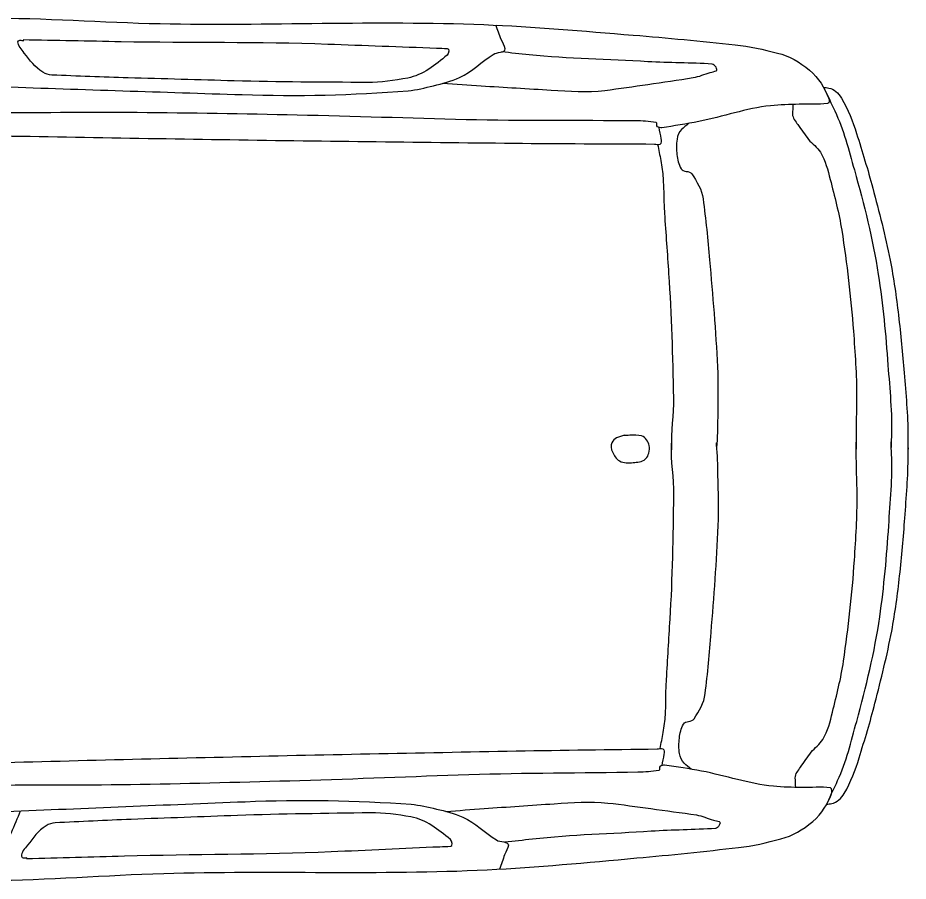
# Model space of a CAD drawing. Header units: millimetres. Extents: x 1343 to 64046, y 44602 to 77982.
# Drawn here: x 32943 to 34632, y 52522 to 54159 of the extents above; entities that cross this region are included whole.
import ezdxf

# ---------------------------------------------------------------- set-up
doc = ezdxf.new("R2010")
doc.units = ezdxf.units.MM

# ---------------------------------------------------------------- blocks, each defined once
blk = doc.blocks.new('A$C54C10930')
for points, knots in [([(1215.9, 1766.3), (1223.5, 1762.3), (1231, 1758.3), (1238.6, 1754.3), (1254, 1746.1), (1273.5, 1754.5), (1291, 1754.3), (1326.4, 1753.8), (1361.9, 1753.8), (1397.3, 1752.7), (1428.6, 1751.7), (1459.8, 1749.7), (1491, 1747.9), (1551.4, 1744.5), (1611.7, 1740.2), (1671.9, 1735.2), (1712.4, 1731.8), (1752, 1720.8), (1792.6, 1717.7), (1821.4, 1715.5), (1850.2, 1714.1), (1879.1, 1712.9), (1911.9, 1711.6), (1944.7, 1709.5), (1977.5, 1709.7), (2008.2, 1710), (2038.9, 1710.7), (2069.6, 1711.3), (2140.5, 1712.8), (2211.3, 1715.4), (2282.3, 1716.1), (2314, 1716.4), (2345.8, 1716.1), (2377.5, 1716.1), (2528.6, 1716.2), (2679.6, 1717), (2830.7, 1717.7), (2935.7, 1718.2), (3040.4, 1724.3), (3145, 1736.8), (3161.2, 1738.7), (3176.8, 1743.5), (3192.6, 1747.9), (3209.5, 1752.6), (3226, 1757.7), (3241.8, 1765.4), (3265.1, 1776.9), (3282.9, 1797.6), (3303.7, 1811.6), (3310.4, 1816.1), (3326.6, 1815.5), (3325.9, 1822.8), (3325.4, 1828.4), (3320.5, 1834.4), (3318, 1840.3), (3314.3, 1849.2), (3310.6, 1858.2), (3306.9, 1867.2)], [0, 0, 0, 0, 0.011723, 0.011723, 0.011723, 0.035683, 0.035683, 0.035683, 0.084334, 0.084334, 0.084334, 0.127226, 0.127226, 0.127226, 0.210201, 0.210201, 0.210201, 0.26596, 0.26596, 0.26596, 0.30559, 0.30559, 0.30559, 0.350629, 0.350629, 0.350629, 0.392746, 0.392746, 0.392746, 0.490062, 0.490062, 0.490062, 0.533625, 0.533625, 0.533625, 0.740914, 0.740914, 0.740914, 0.884938, 0.884938, 0.884938, 0.907309, 0.907309, 0.907309, 0.931199, 0.931199, 0.931199, 0.966523, 0.966523, 0.966523, 0.977895, 0.977895, 0.977895, 0.98669, 0.98669, 0.98669, 1, 1, 1, 1]), ([(1445.9, 1806.4), (1487.1, 1807.6), (1528.3, 1808.8), (1569.5, 1810), (1743.4, 1815.1), (1917.2, 1824.6), (2091, 1832.3), (2174.1, 1836), (2257.1, 1841.7), (2340.2, 1845.1), (2450.2, 1849.5), (2560.4, 1844.8), (2670.4, 1846.6), (2874.9, 1850), (3079.4, 1868), (3283.9, 1867.3), (3378.6, 1867), (3473.3, 1861.9), (3568, 1857.8), (3632.6, 1855), (3697.1, 1850.9), (3761.7, 1846.6), (3788.9, 1844.9), (3815.7, 1839.8), (3842.6, 1833.9), (3865.2, 1828.9), (3884.6, 1818.7), (3904.5, 1803.7), (3922.9, 1789.7), (3934, 1770.8), (3942.6, 1752.7), (3944.2, 1749.5), (3944.8, 1742.3), (3941, 1741.6), (3923.1, 1738.3), (3905, 1739.9), (3887.1, 1738.4), (3869.1, 1736.9), (3851, 1736.3), (3833.1, 1733.6), (3787, 1726.7), (3743.7, 1709.6), (3698.2, 1698.6), (3674.9, 1693), (3651.6, 1688.4), (3628.3, 1684.2), (3625.7, 1683.8), (3623, 1684.7), (3620.4, 1685.8), (3617.6, 1687), (3620.1, 1693.5), (3617.2, 1693.8), (3604, 1695.4), (3590.8, 1695.8), (3577.5, 1695.4), (3470.7, 1692.4), (3363.8, 1687.2), (3256.9, 1685.8), (3150, 1684.5), (3043.1, 1684.3), (2936.3, 1682.7), (2835.2, 1681.1), (2734.1, 1679.1), (2633.1, 1676.3), (2535.9, 1673.6), (2438.9, 1668.2), (2341.8, 1665.1), (2232.8, 1661.7), (2123.8, 1660), (2014.8, 1658.8), (1954.5, 1658.1), (1894.2, 1659.1), (1833.8, 1660.4), (1813.2, 1660.8), (1792.4, 1660.9), (1771.9, 1663.5), (1768.1, 1664), (1764.4, 1664.5), (1760.6, 1665)], [0, 0, 0, 0, 0.026108, 0.026108, 0.026108, 0.136308, 0.136308, 0.136308, 0.188997, 0.188997, 0.188997, 0.25871, 0.25871, 0.25871, 0.388323, 0.388323, 0.388323, 0.44835, 0.44835, 0.44835, 0.489307, 0.489307, 0.489307, 0.50661, 0.50661, 0.50661, 0.521158, 0.521158, 0.521158, 0.534591, 0.534591, 0.534591, 0.536968, 0.536968, 0.536968, 0.548383, 0.548383, 0.548383, 0.559823, 0.559823, 0.559823, 0.589255, 0.589255, 0.589255, 0.604309, 0.604309, 0.604309, 0.606019, 0.606019, 0.606019, 0.607828, 0.607828, 0.607828, 0.616214, 0.616214, 0.616214, 0.683946, 0.683946, 0.683946, 0.751651, 0.751651, 0.751651, 0.81568, 0.81568, 0.81568, 0.877227, 0.877227, 0.877227, 0.946283, 0.946283, 0.946283, 0.984492, 0.984492, 0.984492, 0.99758, 0.99758, 0.99758, 1, 1, 1, 1]), ([(2411.6, 1806.8), (2473.5, 1807.9), (2535.4, 1809), (2597.4, 1810), (2728.1, 1812.3), (2858.7, 1819.6), (2989.4, 1819.6), (3058.2, 1819.6), (3127, 1819.6), (3195.8, 1819.6), (3202.7, 1819.6), (3209.5, 1819.6), (3216.4, 1819.6), (3220.7, 1819.6), (3219.6, 1809.7), (3216.4, 1806.8), (3195.1, 1787.7), (3171.8, 1767.1), (3143.4, 1760.7), (3118, 1754.9), (3092.9, 1750.3), (3067.2, 1749.5), (2983.1, 1747), (2899, 1743.9), (2814.8, 1743.2), (2747.6, 1742.6), (2680.4, 1742.1), (2613.2, 1741.6), (2565.1, 1741.2), (2516.9, 1741.3), (2468.8, 1741.6), (2462.7, 1741.6), (2456.9, 1743.1), (2451.3, 1746.3), (2435.7, 1755.3), (2426.4, 1767.7), (2414.8, 1781.4), (2409.2, 1787.9), (2402.3, 1795.4), (2402.1, 1802.1), (2402.1, 1803.3), (2403.8, 1805.2), (2405.3, 1805.2), (2407.9, 1805.2), (2410.6, 1805.2), (2413.2, 1805.2)], [0, 0, 0, 0, 0.110236, 0.110236, 0.110236, 0.342992, 0.342992, 0.342992, 0.465458, 0.465458, 0.465458, 0.477705, 0.477705, 0.477705, 0.485264, 0.485264, 0.485264, 0.536535, 0.536535, 0.536535, 0.582235, 0.582235, 0.582235, 0.732069, 0.732069, 0.732069, 0.851713, 0.851713, 0.851713, 0.93744, 0.93744, 0.93744, 0.948183, 0.948183, 0.948183, 0.97821, 0.97821, 0.97821, 0.992621, 0.992621, 0.992621, 0.99529, 0.99529, 0.99529, 1, 1, 1, 1]), ([(3210.4, 1753.2), (3234.6, 1752.5), (3258.9, 1751.8), (3283.1, 1751.1), (3327.5, 1749.9), (3372, 1748.9), (3416.4, 1747.9), (3450.3, 1747.2), (3484.2, 1745.8), (3518, 1751.1), (3545.4, 1755.4), (3572, 1760.6), (3599, 1765.4), (3627.6, 1770.6), (3656.2, 1775.5), (3684.7, 1781.4), (3695.7, 1783.6), (3705.8, 1788.9), (3716.4, 1792.5), (3720.1, 1793.7), (3724, 1794.5), (3727.5, 1795.7), (3732.1, 1797.3), (3724.6, 1808.3), (3719.6, 1808.4), (3678.9, 1809.7), (3638.1, 1807.6), (3597.4, 1808.4), (3522.2, 1809.9), (3447, 1808.2), (3372, 1813.2), (3354.5, 1814.4), (3337, 1815.6), (3319.5, 1816.7)], [0, 0, 0, 0, 0.077528, 0.077528, 0.077528, 0.21978, 0.21978, 0.21978, 0.328184, 0.328184, 0.328184, 0.415869, 0.415869, 0.415869, 0.508854, 0.508854, 0.508854, 0.54474, 0.54474, 0.54474, 0.557068, 0.557068, 0.557068, 0.573074, 0.573074, 0.573074, 0.703434, 0.703434, 0.703434, 0.943893, 0.943893, 0.943893, 1, 1, 1, 1]), ([(3932.1, 1772.3), (3935.4, 1771.9), (3938.8, 1771.6), (3942.1, 1771.2), (3952.3, 1770), (3961, 1762), (3966.8, 1753), (3980.6, 1731.6), (3990, 1710), (3998.1, 1687), (4010.1, 1652.9), (4022.1, 1619.1), (4032.6, 1584.6), (4046.3, 1539.7), (4059.8, 1495), (4070.5, 1449.3), (4078.5, 1414.9), (4084.9, 1380.2), (4090.2, 1345.3), (4095.8, 1309), (4100.8, 1272.8), (4105, 1236.4), (4109.7, 1196.8), (4114.9, 1157.3), (4116.6, 1117.5), (4116.9, 1109.1), (4117.3, 1100.6), (4117.6, 1092.1)], [0, 0, 0, 0, 0.013963, 0.013963, 0.013963, 0.056349, 0.056349, 0.056349, 0.157398, 0.157398, 0.157398, 0.306807, 0.306807, 0.306807, 0.501208, 0.501208, 0.501208, 0.647616, 0.647616, 0.647616, 0.799691, 0.799691, 0.799691, 0.964847, 0.964847, 0.964847, 1, 1, 1, 1]), ([(3934.2, 1768.8), (3941.3, 1755.3), (3948.3, 1741.7), (3955.3, 1728.2), (3973.4, 1693.3), (3984.5, 1655.3), (3996.4, 1617.7), (4017.1, 1552.8), (4036.4, 1488), (4049.1, 1421.2), (4060, 1364.3), (4067.5, 1307.1), (4073.8, 1249.6), (4078.7, 1204.5), (4085.3, 1159.5), (4085.3, 1114.2), (4085.3, 1106.4), (4085.3, 1098.6), (4085.3, 1090.9)], [0, 0, 0, 0, 0.065251, 0.065251, 0.065251, 0.233902, 0.233902, 0.233902, 0.524564, 0.524564, 0.524564, 0.772447, 0.772447, 0.772447, 0.966602, 0.966602, 0.966602, 1, 1, 1, 1]), ([(3875.3, 1737.5), (3875.3, 1731.4), (3875.3, 1725.3), (3875.4, 1719.3), (3875.4, 1711.8), (3881.7, 1705.8), (3886.1, 1699.7), (3893, 1690.2), (3900.1, 1681.2), (3907.5, 1672.4), (3914.6, 1663.9), (3924.7, 1658.4), (3930.9, 1648.9), (3941.1, 1633.3), (3946.1, 1615.7), (3951.3, 1598.1), (3960.7, 1566.3), (3970.4, 1534.9), (3976.7, 1502.4), (3988.8, 1439.2), (3998.8, 1376), (4005.9, 1312.1), (4010.5, 1270.8), (4014.9, 1229.5), (4016.6, 1188), (4017.7, 1161), (4017.2, 1133.9), (4018.5, 1106.9), (4018.8, 1100.7), (4019.1, 1094.5), (4019.4, 1088.2)], [0, 0, 0, 0, 0.026845, 0.026845, 0.026845, 0.05966, 0.05966, 0.05966, 0.11083, 0.11083, 0.11083, 0.159586, 0.159586, 0.159586, 0.240232, 0.240232, 0.240232, 0.386066, 0.386066, 0.386066, 0.669605, 0.669605, 0.669605, 0.852993, 0.852993, 0.852993, 0.972434, 0.972434, 0.972434, 1, 1, 1, 1]), ([(3678.6, 1694.1), (3674.4, 1690.1), (3670.2, 1686.1), (3666, 1682.1), (3661.1, 1677.5), (3659.2, 1670.2), (3658.2, 1663.6), (3656.6, 1653.9), (3657.7, 1644), (3659.1, 1634.3), (3660.5, 1625.1), (3662.9, 1616.2), (3667.9, 1607.9), (3671.9, 1601.2), (3683.9, 1605.2), (3688.4, 1599.1), (3698.9, 1584.8), (3708.9, 1569.5), (3711.7, 1552.2), (3718, 1513.8), (3723.8, 1475.5), (3728.3, 1436.9), (3736.2, 1369.6), (3745.3, 1302.6), (3750.7, 1234.9), (3753.2, 1203), (3754.1, 1171.1), (3754.6, 1139.2), (3754.9, 1120), (3755.5, 1100.7), (3754.6, 1081.5), (3754.5, 1080.3), (3754.5, 1079), (3754.4, 1077.8)], [0, 0, 0, 0, 0.026879, 0.026879, 0.026879, 0.058029, 0.058029, 0.058029, 0.103407, 0.103407, 0.103407, 0.146418, 0.146418, 0.146418, 0.180868, 0.180868, 0.180868, 0.261947, 0.261947, 0.261947, 0.442161, 0.442161, 0.442161, 0.756704, 0.756704, 0.756704, 0.904976, 0.904976, 0.904976, 0.994168, 0.994168, 0.994168, 1, 1, 1, 1]), ([(1771.8, 1611.5), (1824.4, 1612.6), (1877, 1613.7), (1929.6, 1614.9), (2033.9, 1617.1), (2138.3, 1618.4), (2242.6, 1620.3), (2426.1, 1623.7), (2609.5, 1627.3), (2793, 1631.1), (2978.3, 1635), (3163.5, 1639.8), (3348.8, 1644.6), (3437.8, 1646.9), (3526.8, 1650.1), (3615.9, 1652.8), (3619.5, 1652.9), (3623.1, 1651.2), (3626.7, 1652.9), (3630.3, 1654.7), (3629, 1660.1), (3628.2, 1663.5), (3626.6, 1670.6), (3625, 1677.6), (3623.4, 1684.7)], [0, 0, 0, 0, 0.083621, 0.083621, 0.083621, 0.249431, 0.249431, 0.249431, 0.541039, 0.541039, 0.541039, 0.835537, 0.835537, 0.835537, 0.97709, 0.97709, 0.97709, 0.98284, 0.98284, 0.98284, 0.988502, 0.988502, 0.988502, 1, 1, 1, 1]), ([(3621.7, 1652.2), (3624.1, 1642.1), (3626.5, 1632.2), (3629, 1622), (3636.9, 1589.1), (3636, 1555.4), (3639.5, 1522.2), (3643.6, 1484.2), (3647.6, 1446.1), (3651.6, 1408.1), (3659.8, 1330), (3664.8, 1251.5), (3669.3, 1173.1), (3671.1, 1140.9), (3666.3, 1108.5), (3669.3, 1076.4), (3669.4, 1075.7), (3669.4, 1075.1), (3669.5, 1074.4)], [0, 0, 0, 0, 0.053623, 0.053623, 0.053623, 0.226432, 0.226432, 0.226432, 0.424114, 0.424114, 0.424114, 0.830025, 0.830025, 0.830025, 0.996669, 0.996669, 0.996669, 1, 1, 1, 1]), ([(3578.9, 1098.5), (3574, 1096.6), (3569.1, 1094.8), (3564.2, 1093), (3560.3, 1091.6), (3557.6, 1087.4), (3556, 1083.7), (3553.6, 1078.3), (3554.9, 1071.6), (3557.6, 1066.1), (3560.9, 1059.5), (3564.4, 1053.4), (3571.3, 1049.7), (3579.8, 1045.1), (3588.9, 1046.4), (3597.5, 1047.5), (3605.6, 1048.5), (3613.6, 1048.7), (3621, 1055.2), (3624.8, 1058.5), (3625.4, 1062.5), (3626.5, 1066.7), (3627.7, 1071.3), (3628.6, 1076.3), (3627, 1080.9), (3624.4, 1088.5), (3619.5, 1096.4), (3611.7, 1098.5), (3604.3, 1100.4), (3596.7, 1099.7), (3589.3, 1099), (3585.5, 1098.7), (3581.7, 1098.3), (3577.8, 1097.9)], [0, 0, 0, 0, 0.077766, 0.077766, 0.077766, 0.139078, 0.139078, 0.139078, 0.226112, 0.226112, 0.226112, 0.331735, 0.331735, 0.331735, 0.461778, 0.461778, 0.461778, 0.583904, 0.583904, 0.583904, 0.646857, 0.646857, 0.646857, 0.717322, 0.717322, 0.717322, 0.832319, 0.832319, 0.832319, 0.943043, 0.943043, 0.943043, 1, 1, 1, 1]), ([(3928.4, 443), (3927.9, 449.1), (3927.4, 455.2), (3926.9, 461.2), (3926.4, 468.6), (3932.1, 475.1), (3936, 481.6), (3942.1, 491.7), (3948.5, 501.1), (3955.1, 510.6), (3961.5, 519.6), (3971.1, 525.9), (3976.5, 535.9), (3985.5, 552.3), (3989, 570.2), (3992.8, 588.2), (3999.5, 620.6), (4006.6, 652.7), (4010.2, 685.6), (4017.1, 749.6), (4021.9, 813.5), (4023.8, 877.7), (4025, 919.2), (4026, 960.7), (4024.3, 1002.2), (4023.2, 1029.2), (4020.6, 1056.2), (4019.6, 1083.2), (4019.4, 1089.4), (4019.2, 1095.7), (4019, 1101.9)], [0, 0, 0, 0, 0.026846, 0.026846, 0.026846, 0.059661, 0.059661, 0.059661, 0.11083, 0.11083, 0.11083, 0.159586, 0.159586, 0.159586, 0.240232, 0.240232, 0.240232, 0.386066, 0.386066, 0.386066, 0.669604, 0.669604, 0.669604, 0.852993, 0.852993, 0.852993, 0.972434, 0.972434, 0.972434, 1, 1, 1, 1]), ([(3987.8, 412.9), (3991.1, 413.6), (3994.4, 414.3), (3997.7, 414.9), (4007.7, 417), (4015.9, 425.7), (4020.8, 435.1), (4032.7, 457.4), (4040.4, 479.8), (4046.6, 503.4), (4055.8, 538.3), (4065.1, 573), (4072.7, 608.2), (4082.6, 654.1), (4092.4, 699.8), (4099.4, 746.2), (4104.6, 781.2), (4108.1, 816.3), (4110.6, 851.5), (4113.1, 888.1), (4115.2, 924.6), (4116.4, 961.3), (4117.8, 1001), (4119.8, 1040.9), (4118.2, 1080.6), (4117.9, 1089.1), (4117.5, 1097.6), (4117.2, 1106)], [0, 0, 0, 0, 0.013962, 0.013962, 0.013962, 0.056349, 0.056349, 0.056349, 0.157398, 0.157398, 0.157398, 0.306807, 0.306807, 0.306807, 0.501208, 0.501208, 0.501208, 0.647617, 0.647617, 0.647617, 0.799691, 0.799691, 0.799691, 0.964847, 0.964847, 0.964847, 1, 1, 1, 1]), ([(3989.7, 416.7), (3995.6, 430.7), (4001.5, 444.8), (4007.3, 458.8), (4022.6, 495.1), (4030.4, 533.9), (4039.3, 572.4), (4054.6, 638.7), (4068.5, 704.9), (4075.8, 772.4), (4081.9, 830.1), (4084.8, 887.8), (4086.4, 945.5), (4087.6, 990.8), (4090.5, 1036.3), (4086.8, 1081.4), (4086.1, 1089.1), (4085.5, 1096.9), (4084.9, 1104.7)], [0, 0, 0, 0, 0.06525, 0.06525, 0.06525, 0.233901, 0.233901, 0.233901, 0.524564, 0.524564, 0.524564, 0.772447, 0.772447, 0.772447, 0.966601, 0.966601, 0.966601, 1, 1, 1, 1]), ([(3668.6, 507.3), (3670.2, 517.6), (3671.8, 527.8), (3673.4, 538.1), (3678.7, 571.3), (3675, 604.9), (3675.8, 638.4), (3676.7, 676.6), (3677.6, 714.9), (3678.5, 753.1), (3680.4, 831.6), (3678.9, 910.2), (3677, 988.7), (3676.2, 1021), (3668.7, 1052.9), (3669.1, 1085.2), (3669.1, 1085.8), (3669.1, 1086.5), (3669.1, 1087.1)], [0, 0, 0, 0, 0.053624, 0.053624, 0.053624, 0.226432, 0.226432, 0.226432, 0.424114, 0.424114, 0.424114, 0.830025, 0.830025, 0.830025, 0.996667, 0.996667, 0.996667, 1, 1, 1, 1]), ([(3728.8, 470.2), (3724.2, 473.9), (3719.7, 477.5), (3715.2, 481.1), (3710, 485.3), (3707.6, 492.4), (3705.9, 499), (3703.6, 508.6), (3703.9, 518.6), (3704.5, 528.3), (3705.1, 537.5), (3706.8, 546.5), (3711.1, 555.3), (3714.6, 562.3), (3726.8, 559.2), (3730.8, 565.7), (3740.2, 580.9), (3748.8, 596.9), (3750.2, 614.4), (3753.3, 653.1), (3756, 691.8), (3757.3, 730.6), (3759.7, 798.3), (3763.3, 866.1), (3763.2, 933.8), (3763.1, 965.7), (3761.3, 997.6), (3759.2, 1029.5), (3758, 1048.7), (3757, 1067.9), (3754.5, 1086.9), (3754.4, 1088.2), (3754.2, 1089.4), (3754, 1090.7)], [0, 0, 0, 0, 0.026878, 0.026878, 0.026878, 0.058029, 0.058029, 0.058029, 0.103407, 0.103407, 0.103407, 0.146419, 0.146419, 0.146419, 0.180868, 0.180868, 0.180868, 0.261948, 0.261948, 0.261948, 0.442161, 0.442161, 0.442161, 0.756704, 0.756704, 0.756704, 0.904976, 0.904976, 0.904976, 0.994167, 0.994167, 0.994167, 1, 1, 1, 1]), ([(1821.6, 396.9), (1874.1, 400.1), (1926.6, 403.2), (1979.2, 406.4), (2083.3, 412.7), (2187.4, 420), (2291.5, 426.6), (2474.7, 438.2), (2657.8, 449.6), (2841, 460.7), (3026, 472), (3211, 482.3), (3396, 492.6), (3485, 497.6), (3573.9, 501.7), (3662.9, 506.3), (3666.5, 506.5), (3670.1, 508.6), (3673.7, 507), (3677.3, 505.5), (3676.6, 500.1), (3676.1, 496.6), (3675.1, 489.4), (3674, 482.3), (3673, 475.1)], [0, 0, 0, 0, 0.083621, 0.083621, 0.083621, 0.249431, 0.249431, 0.249431, 0.541039, 0.541039, 0.541039, 0.835537, 0.835537, 0.835537, 0.97709, 0.97709, 0.97709, 0.98284, 0.98284, 0.98284, 0.988502, 0.988502, 0.988502, 1, 1, 1, 1]), ([(1512.8, 176), (1553.9, 178.2), (1595.1, 180.4), (1636.2, 182.5), (1810, 191.6), (1983.9, 196.4), (2157.8, 202.9), (2240.9, 206), (2324.1, 207.1), (2407.2, 210.5), (2517.1, 215), (2626.6, 228.7), (2736.4, 235.9), (2940.5, 249.2), (3145.6, 248), (3349.5, 265.3), (3444, 273.4), (3537.9, 286.2), (3631.9, 298.1), (3696.1, 306.1), (3760, 315.5), (3824, 325), (3851.1, 329), (3877.3, 336.2), (3903.7, 344.3), (3925.9, 351.1), (3944.1, 362.5), (3962.9, 379.5), (3980.2, 395.2), (3990.2, 414.7), (3996.7, 433.4), (3997.9, 436.7), (3998, 443.7), (3994.2, 444.4), (3976.2, 447.3), (3958.2, 443.1), (3940.2, 443.1), (3922.1, 443.2), (3904, 442.3), (3886, 443.5), (3839.6, 446.6), (3794.6, 460.1), (3748.7, 467.4), (3725.2, 471.1), (3701.5, 473.7), (3677.9, 476), (3675.2, 476.2), (3672.6, 475.1), (3670.1, 473.7), (3667.4, 472.3), (3670.4, 466.1), (3667.6, 465.5), (3654.5, 462.9), (3641.4, 461.4), (3628.2, 460.7), (3521.4, 455), (3414.5, 451.4), (3307.8, 444), (3201.2, 436.7), (3094.6, 428.1), (2988, 421), (2887.1, 414.4), (2786.2, 408.1), (2685.3, 402.6), (2588.3, 397.4), (2491.1, 394.9), (2394.1, 390), (2285.2, 384.4), (2176.4, 377.3), (2067.7, 369.6), (2007.5, 365.3), (1947.5, 359.4), (1887.4, 353.3), (1866.9, 351.1), (1846.2, 349.3), (1826, 345), (1822.3, 344.2), (1818.5, 343.4), (1814.8, 342.7)], [0, 0, 0, 0, 0.026108, 0.026108, 0.026108, 0.136308, 0.136308, 0.136308, 0.188997, 0.188997, 0.188997, 0.25871, 0.25871, 0.25871, 0.388323, 0.388323, 0.388323, 0.44835, 0.44835, 0.44835, 0.489307, 0.489307, 0.489307, 0.50661, 0.50661, 0.50661, 0.521158, 0.521158, 0.521158, 0.534591, 0.534591, 0.534591, 0.536968, 0.536968, 0.536968, 0.548383, 0.548383, 0.548383, 0.559823, 0.559823, 0.559823, 0.589255, 0.589255, 0.589255, 0.60431, 0.60431, 0.60431, 0.606019, 0.606019, 0.606019, 0.607829, 0.607829, 0.607829, 0.616214, 0.616214, 0.616214, 0.683946, 0.683946, 0.683946, 0.751651, 0.751651, 0.751651, 0.81568, 0.81568, 0.81568, 0.877227, 0.877227, 0.877227, 0.946283, 0.946283, 0.946283, 0.984492, 0.984492, 0.984492, 0.99758, 0.99758, 0.99758, 1, 1, 1, 1]), ([(3267, 373.1), (3291.1, 375.8), (3315.2, 378.5), (3339.2, 381.1), (3383.4, 386), (3427.6, 390.6), (3471.9, 395.2), (3505.6, 398.7), (3539.6, 402.8), (3573.4, 400.3), (3600.7, 398.3), (3628, 395.3), (3655.2, 392.6), (3684.2, 389.8), (3713.1, 387.3), (3742, 383.8), (3753.1, 382.4), (3763.7, 378), (3774.5, 375.2), (3778.3, 374.3), (3782.2, 373.9), (3785.9, 373), (3790.6, 371.8), (3784, 360.2), (3779, 359.6), (3738.4, 355.3), (3697.7, 353.8), (3657.2, 349.7), (3582.4, 342), (3507.2, 337.6), (3432.9, 326.5), (3415.6, 323.9), (3398.2, 321.3), (3380.9, 318.7)], [0, 0, 0, 0, 0.077528, 0.077528, 0.077528, 0.21978, 0.21978, 0.21978, 0.328184, 0.328184, 0.328184, 0.415869, 0.415869, 0.415869, 0.508853, 0.508853, 0.508853, 0.544739, 0.544739, 0.544739, 0.557067, 0.557067, 0.557067, 0.573074, 0.573074, 0.573074, 0.703433, 0.703433, 0.703433, 0.943893, 0.943893, 0.943893, 1, 1, 1, 1]), ([(1280.2, 197.3), (1287.4, 201.9), (1294.6, 206.4), (1301.8, 211), (1316.6, 220.4), (1336.7, 213.6), (1354, 215.3), (1389.3, 218.7), (1424.7, 221.6), (1459.9, 225.6), (1491, 229.1), (1521.9, 233.7), (1552.9, 238), (1612.8, 246.4), (1672.5, 255.5), (1732.2, 265.5), (1772.3, 272.1), (1810.8, 286.4), (1851, 292.8), (1879.5, 297.3), (1908.1, 301.1), (1936.8, 304.6), (1969.4, 308.6), (2001.9, 313.4), (2034.6, 315.8), (2065.2, 318), (2095.9, 319.9), (2126.5, 321.7), (2197.3, 326), (2268.2, 329.2), (2338.9, 334.3), (2370.6, 336.6), (2402.2, 339.5), (2433.8, 342.1), (2584.4, 354.3), (2735, 365.9), (2885.6, 377.5), (2990.3, 385.6), (3095.6, 388), (3200.4, 384.1), (3216.7, 383.5), (3232.7, 380), (3248.8, 376.9), (3266, 373.6), (3282.9, 369.9), (3299.3, 363.5), (3323.5, 353.9), (3342.8, 334.8), (3364.7, 322.5), (3371.8, 318.5), (3387.6, 320.7), (3387.8, 313.2), (3388, 307.4), (3383.3, 301.2), (3381.3, 295.1), (3378.4, 285.9), (3375.4, 276.6), (3372.5, 267.4)], [0, 0, 0, 0, 0.011723, 0.011723, 0.011723, 0.035683, 0.035683, 0.035683, 0.084334, 0.084334, 0.084334, 0.127226, 0.127226, 0.127226, 0.210201, 0.210201, 0.210201, 0.26596, 0.26596, 0.26596, 0.30559, 0.30559, 0.30559, 0.350629, 0.350629, 0.350629, 0.392746, 0.392746, 0.392746, 0.490062, 0.490062, 0.490062, 0.533625, 0.533625, 0.533625, 0.740914, 0.740914, 0.740914, 0.884938, 0.884938, 0.884938, 0.907308, 0.907308, 0.907308, 0.931199, 0.931199, 0.931199, 0.966523, 0.966523, 0.966523, 0.977895, 0.977895, 0.977895, 0.98669, 0.98669, 0.98669, 1, 1, 1, 1]), ([(2475.3, 254.4), (2537, 258.4), (2598.8, 262.4), (2660.6, 266.4), (2791.1, 274.9), (2921.9, 278.3), (3052.2, 288.9), (3120.7, 294.5), (3189.3, 300.1), (3257.8, 305.8), (3264.7, 306.3), (3271.5, 306.9), (3278.4, 307.4), (3282.6, 307.8), (3280.8, 317.5), (3277.3, 320.1), (3254, 338.2), (3229.5, 356.2), (3200.8, 360.2), (3175.2, 363.7), (3149.6, 366.4), (3124, 365.1), (3039.9, 360.7), (2955.9, 356.9), (2871.9, 350.8), (2804.8, 345.9), (2737.9, 340.9), (2670.8, 336), (2622.8, 332.4), (2574.9, 328.3), (2526.9, 324.2), (2520.9, 323.6), (2515.2, 321.6), (2509.9, 318), (2495, 307.8), (2486.8, 294.2), (2476.3, 280.1), (2471.3, 273.3), (2464.4, 265.3), (2465.4, 258.4), (2465.6, 257.1), (2467.3, 255.4), (2468.8, 255.5), (2471.4, 255.7), (2474.1, 255.9), (2476.7, 256.2)], [0, 0, 0, 0, 0.110236, 0.110236, 0.110236, 0.342991, 0.342991, 0.342991, 0.465458, 0.465458, 0.465458, 0.477704, 0.477704, 0.477704, 0.485264, 0.485264, 0.485264, 0.536535, 0.536535, 0.536535, 0.582235, 0.582235, 0.582235, 0.732068, 0.732068, 0.732068, 0.851712, 0.851712, 0.851712, 0.937439, 0.937439, 0.937439, 0.948182, 0.948182, 0.948182, 0.978209, 0.978209, 0.978209, 0.992621, 0.992621, 0.992621, 0.99529, 0.99529, 0.99529, 1, 1, 1, 1]), ([(2366.9, 209), (2370.2, 214), (2373.4, 219), (2376.6, 224), (2381, 230.7), (2364.9, 241.5), (2371.5, 247.5), (2375.8, 251.5), (2382.6, 246.7), (2387.3, 248.8), (2397.2, 253.3), (2407.6, 257.6), (2416.2, 265.6), (2428.5, 276.9), (2439.4, 288.4), (2445, 303.1), (2450.2, 316.8), (2455.5, 330.5), (2460.7, 344.3)], [0, 0, 0, 0, 0.097631, 0.097631, 0.097631, 0.229604, 0.229604, 0.229604, 0.31656, 0.31656, 0.31656, 0.499472, 0.499472, 0.499472, 0.758436, 0.758436, 0.758436, 1, 1, 1, 1])]:
    blk.add_open_spline(points, degree=3, knots=knots)

msp = doc.modelspace()

# ---------------------------------------------------------------- block references
at = {"rotation": 357.8920594619946}
msp.add_blockref('A$C54C10930', (30476.3, 52401.3), dxfattribs=at)

doc.saveas('drawing.dxf')
